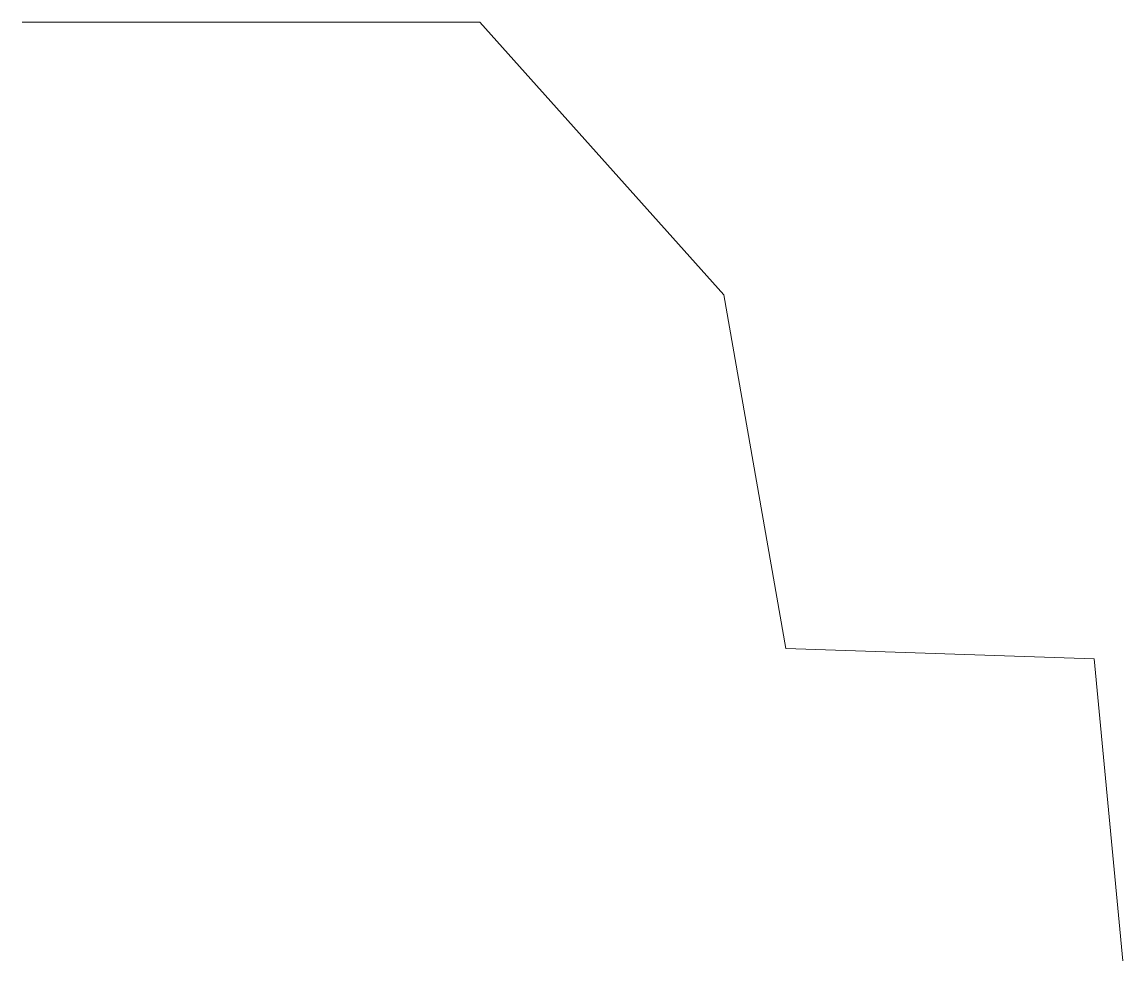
# Model space of a CAD drawing. Header units: millimetres. Extents: x 0.1 to 76.8, y -65.4 to 0.
import ezdxf

# ---------------------------------------------------------------- set-up
doc = ezdxf.new("R2010")
doc.units = ezdxf.units.MM
doc.layers.get('0').update_dxf_attribs({"lineweight": 5, "true_color": 0xffffff})

msp = doc.modelspace()

# ---------------------------------------------------------------- linework, layer by layer
for p, q in [((32, 0), (0.131, 0)), ((49, -19), (32, 0)), ((49, -19), (53.32, -43.624)), ((53.32, -43.624), (74.776, -44.344)), ((74.776, -44.344), (76.792, -65.368))]:
    msp.add_line(p, q)

doc.saveas('drawing.dxf')
